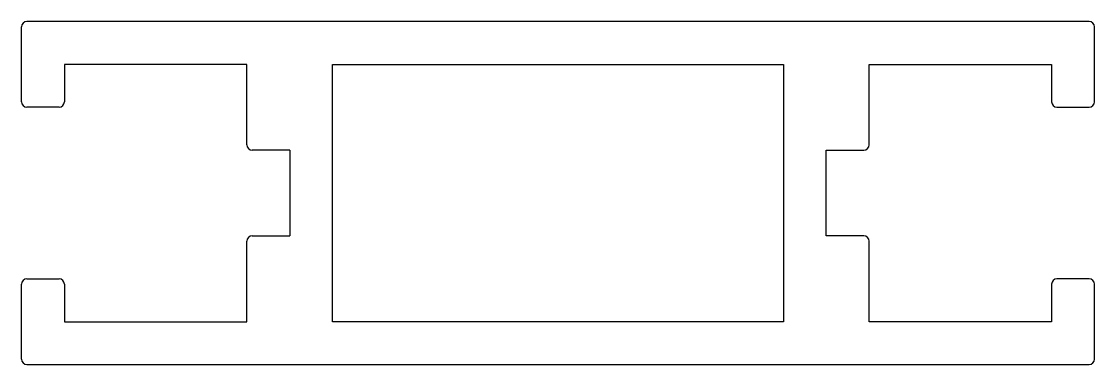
# Model space of a CAD drawing. Extents: x 1987.9 to 2037.9, y 1720.7 to 1736.7.
import ezdxf

# ---------------------------------------------------------------- set-up
doc = ezdxf.new("R2010")
doc.units = 0
doc.layers.get('0').update_dxf_attribs({"linetype": 'CONTINUOUS'})

msp = doc.modelspace()

# ---------------------------------------------------------------- linework, layer by layer
for p, q in [((2037.607, 1736.743), (1988.107, 1736.743)), ((1987.857, 1732.993), (1987.857, 1736.493)), ((2037.857, 1732.993), (2037.857, 1736.493)), ((1989.857, 1734.743), (1989.857, 1732.993)), ((1998.357, 1734.743), (1989.857, 1734.743)), ((1998.357, 1730.993), (1998.357, 1734.743)), ((2002.357, 1722.743), (2002.357, 1734.743)), ((2002.357, 1734.743), (2023.357, 1734.743)), ((2023.357, 1734.743), (2023.357, 1722.743)), ((2027.357, 1730.993), (2027.357, 1734.743)), ((2027.357, 1734.743), (2035.857, 1734.743)), ((2035.857, 1734.743), (2035.857, 1732.993)), ((1989.607, 1732.743), (1988.107, 1732.743)), ((2036.107, 1732.743), (2037.607, 1732.743)), ((2000.357, 1730.743), (1998.607, 1730.743)), ((2000.357, 1730.743), (2000.357, 1726.743)), ((2025.357, 1726.743), (2025.357, 1730.743)), ((2025.357, 1730.743), (2027.107, 1730.743)), ((1998.607, 1726.743), (2000.357, 1726.743)), ((2027.107, 1726.743), (2025.357, 1726.743)), ((1998.357, 1722.743), (1998.357, 1726.493)), ((2027.357, 1722.743), (2027.357, 1726.493)), ((1988.107, 1724.743), (1989.607, 1724.743)), ((2037.607, 1724.743), (2036.107, 1724.743)), ((1987.857, 1720.993), (1987.857, 1724.493)), ((1989.857, 1724.493), (1989.857, 1722.743)), ((2035.857, 1724.493), (2035.857, 1722.743)), ((2037.857, 1720.993), (2037.857, 1724.493)), ((1989.857, 1722.743), (1998.357, 1722.743)), ((2023.357, 1722.743), (2002.357, 1722.743)), ((2035.857, 1722.743), (2027.357, 1722.743)), ((1988.107, 1720.743), (2037.607, 1720.743))]:
    msp.add_line(p, q)
for centre, start, end in [((1988.107, 1736.493), 90, 180), ((2037.607, 1736.493), 0, 90), ((1988.107, 1732.993), 180, 270), ((1989.607, 1732.993), 270, 360), ((2036.107, 1732.993), 180, 270), ((2037.607, 1732.993), 270, 0), ((1998.607, 1730.993), 180, 270), ((2027.107, 1730.993), 270, 0), ((1998.607, 1726.493), 90, 180), ((2027.107, 1726.493), 0, 90), ((1988.107, 1724.493), 90, 180), ((1989.607, 1724.493), 0, 90), ((2036.107, 1724.493), 90, 180), ((2037.607, 1724.493), 0, 90), ((1988.107, 1720.993), 180, 270), ((2037.607, 1720.993), 270, 0)]:
    msp.add_arc(centre, 0.25, start, end)

doc.saveas('drawing.dxf')
